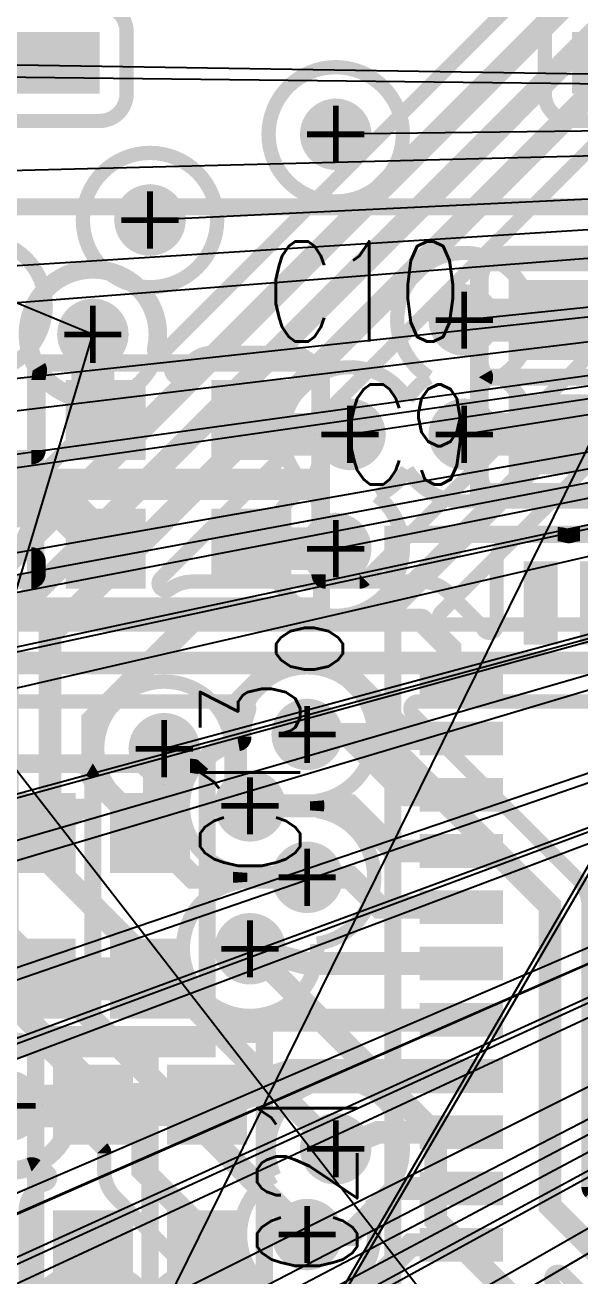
# Model space of a CAD drawing. Extents: x -1.33 to 3.2, y -3.63 to 2.02.
# Drawn here: x -0.6037 to -0.4095, y 1.2455 to 1.6832 of the extents above; entities that cross this region are included whole.
import ezdxf
from ezdxf.enums import TextEntityAlignment as Align

# ---------------------------------------------------------------- set-up
doc = ezdxf.new("R2010")
doc.units = 0
for name, pattern in [('SIG_0', [2, 1, 1]), ('SIG_3', [2, 1, 1]), ('SIG_37', [2, 1, 1]), ('SIG_38', [2, 1, 1]), ('SIG_52', [2, 1, 1]), ('SIG_60', [2, 1, 1]), ('SIG_61', [2, 1, 1]), ('SIG_62', [2, 1, 1]), ('SIG_63', [2, 1, 1]), ('SIG_65', [2, 1, 1]), ('SIG_73', [2, 1, 1]), ('SIG_74', [2, 1, 1])]:
    doc.linetypes.add(name, pattern=pattern)
for name, color, linetype in [('ATTRIBUTE_123', 255, 'CONTINUOUS'), ('DRIL_NPLTE_THRU_01', 16, 'CONTINUOUS'), ('DRIL_NPLTE_THRU_02', 106, 'CONTINUOUS'), ('DRIL_NPLTE_THRU_03', 255, 'CONTINUOUS'), ('DRIL_NPLTE_THRU_04', 176, 'CONTINUOUS'), ('DRIL_PLTE_THRU_01', 16, 'CONTINUOUS'), ('DRIL_PLTE_THRU_02', 106, 'CONTINUOUS'), ('DRIL_PLTE_THRU_03', 255, 'CONTINUOUS'), ('DRIL_PLTE_THRU_04', 176, 'CONTINUOUS'), ('DRIL_SYMBOL', 254, 'CONTINUOUS'), ('LINK_00', 254, 'CONTINUOUS'), ('PADS_BOT', 5, 'CONTINUOUS'), ('PADS_INNER', 1, 'CONTINUOUS'), ('PADS_TOP', 1, 'CONTINUOUS'), ('PART_NAME_123', 255, 'CONTINUOUS'), ('PART_TOP_2DLINE_123', 255, 'CONTINUOUS'), ('POUR_OUTLINE_04', 5, 'CONTINUOUS'), ('POUR_VIATHERM_01', 1, 'CONTINUOUS'), ('POUR_VIATHERM_02', 112, 'CONTINUOUS'), ('POUR_VIATHERM_03', 222, 'CONTINUOUS'), ('POUR_VIATHERM_04', 5, 'CONTINUOUS'), ('POUR_VOID_01', 1, 'CONTINUOUS'), ('POUR_VOID_02', 112, 'CONTINUOUS'), ('POUR_VOID_03', 222, 'CONTINUOUS'), ('POUR_VOID_04', 5, 'CONTINUOUS'), ('TRACE_01', 1, 'CONTINUOUS'), ('TRACE_04', 5, 'CONTINUOUS'), ('VIAPTS', 34, 'CONTINUOUS')]:
    doc.layers.add(name, color=color, linetype=linetype)
doc.styles.add('W0$005', font='simplex', dxfattribs={"width": 0.75})

# ---------------------------------------------------------------- blocks, each defined once
blk = doc.blocks.new('POUR_VOID_716')
at = {"layer": 'POUR_VOID_01', "const_width": 0.005}
blk.add_lwpolyline([(-17.50818, -16.21917), (-17.50818, -16.24083, -0.414214), (-17.51768, -16.25033), (-17.58067, -16.25033, -0.414214), (-17.59017, -16.24083), (-17.59017, -16.21917, -0.414214), (-17.58067, -16.20967), (-17.51768, -16.20967, -0.414214)], format="xyb", close=True, dxfattribs=at)
blk = doc.blocks.new('POUR_VOID_714')
at = {"layer": 'POUR_VOID_01', "const_width": 0.005}
blk.add_lwpolyline([(-17.27983, -16.21917), (-17.27983, -16.24083, -0.414214), (-17.28933, -16.25033), (-17.35232, -16.25033, -0.414214), (-17.36182, -16.24083), (-17.36182, -16.21917, -0.414214), (-17.35232, -16.20967), (-17.28933, -16.20967, -0.414214)], format="xyb", close=True, dxfattribs=at)
blk = doc.blocks.new('POUR_VOID_695')
at = {"layer": 'POUR_VOID_01', "const_width": 0.005}
for points in [[(-17.5435, -16.6595), (-17.5435, -16.6315, -0.331681), (-17.53671, -16.6224, 0.745359), (-17.53671, -16.6176, -0.094092), (-17.53986, -16.61598, 0.261598), (-17.54228, -16.6156, -0.929043), (-17.56065, -16.57575, 0.521069)], [(-17.554, -16.476), (-17.526, -16.476, -0.13165), (-17.52125, -16.47727, 0.267944), (-17.51875, -16.47727, -0.13165), (-17.514, -16.476), (-17.486, -16.476, -0.055252), (-17.48392, -16.47623, 0.273705), (-17.4815, -16.47545, -0.167502), (-17.46903, -16.46837, 0.371862), (-17.46698, -16.46582, -0.103728), (-17.46546, -16.45692, 0.529202), (-17.46779, -16.4535), (-17.54837, -16.4535, 0.198912)], [(-17.56, -16.4115), (-17.5415, -16.4115, 0.414214), (-17.539, -16.409), (-17.539, -16.4045, 0.414214), (-17.5415, -16.402), (-17.55017, -16.402, 0.164017)], [(-17.55017, -16.368), (-17.5415, -16.368, 0.414214), (-17.539, -16.3655), (-17.539, -16.341, -0.071856), (-17.53861, -16.33831, 0.209821), (-17.53887, -16.33632, -1.474766), (-17.49852, -16.32975, 0.342483), (-17.49721, -16.33252, -0.205913), (-17.4924, -16.33829, 0.745359), (-17.4876, -16.33829, -0.331681), (-17.4785, -16.3315), (-17.4505, -16.3315, -0.414214), (-17.441, -16.341), (-17.441, -16.369, -0.199359), (-17.44379, -16.37573, 0.415223), (-17.44379, -16.37927, -0.199359), (-17.441, -16.386), (-17.441, -16.409, 0.414214), (-17.4385, -16.4115), (-17.405, -16.4115, -0.198912), (-17.39545, -16.41545), (-17.38545, -16.42545, -0.064604), (-17.38333, -16.42821, 0.765843), (-17.37867, -16.42695), (-17.37867, -16.40443, -0.414214), (-17.36917, -16.39493), (-17.35736, -16.39493, -0.083762), (-17.35425, -16.39546, 0.168706), (-17.35261, -16.39546, -0.083762), (-17.34949, -16.39493), (-17.33768, -16.39493, -0.083762)], [(-17.3465, -16.3835), (-17.3745, -16.3835, -0.414214), (-17.384, -16.374), (-17.384, -16.346, -0.13165), (-17.38273, -16.34125, 0.267944), (-17.38273, -16.33875, -0.13165), (-17.384, -16.334), (-17.384, -16.306, -0.414214), (-17.3745, -16.2965), (-17.3465, -16.2965, -0.331681)]]:
    blk.add_lwpolyline(points, format="xyb", dxfattribs=at)
blk = doc.blocks.new('POUR_OUTLINE_677')
for name in ['POUR_VOID_695', 'POUR_VOID_716', 'POUR_VOID_714']:
    blk.add_blockref(name, (0, 0))
blk = doc.blocks.new('POUR_VIATHERM_776')
at = {"layer": 'POUR_VIATHERM_01'}
for points in [[(-17.435, -16.2425), (-17.435, -16.2425)], [(-17.4475, -16.255), (-17.4475, -16.255)], [(-17.4225, -16.255), (-17.4225, -16.255)], [(-17.435, -16.2675), (-17.435, -16.2675)]]:
    blk.add_lwpolyline(points, dxfattribs=at)
blk = doc.blocks.new('POUR_VIATHERM_820')
at = {"layer": 'POUR_VIATHERM_01'}
for points in [[(-17.43, -16.3475), (-17.43, -16.3475)], [(-17.4425, -16.36), (-17.4425, -16.36)], [(-17.4175, -16.36), (-17.4175, -16.36)], [(-17.43, -16.3725), (-17.43, -16.3725)]]:
    blk.add_lwpolyline(points, dxfattribs=at)
blk = doc.blocks.new('POUR_VIATHERM_821')
at = {"layer": 'POUR_VIATHERM_01'}
for points in [[(-17.435, -16.3875), (-17.435, -16.3875)], [(-17.4225, -16.4), (-17.4225, -16.4)], [(-17.435, -16.4125), (-17.435, -16.4125)]]:
    blk.add_lwpolyline(points, dxfattribs=at)
blk = doc.blocks.new('POUR_VIATHERM_859')
at = {"layer": 'POUR_VIATHERM_01'}
for points in [[(-17.495, -16.4575), (-17.495, -16.4575)], [(-17.5075, -16.47), (-17.5075, -16.47)], [(-17.4825, -16.47), (-17.4825, -16.47)]]:
    blk.add_lwpolyline(points, dxfattribs=at)
blk = doc.blocks.new('POUR_VIATHERM_987')
at = {"layer": 'POUR_VIATHERM_01'}
for points in [[(-17.5, -16.2725), (-17.5, -16.2725)], [(-17.5125, -16.285), (-17.5125, -16.285)], [(-17.4875, -16.285), (-17.4875, -16.285)], [(-17.5, -16.2975), (-17.5, -16.2975)]]:
    blk.add_lwpolyline(points, dxfattribs=at)
blk = doc.blocks.new('POUR_VIATHERM_1087')
at = {"layer": 'POUR_VIATHERM_01'}
for points in [[(-17.39, -16.3075), (-17.39, -16.3075)], [(-17.4025, -16.32), (-17.4025, -16.32)], [(-17.39, -16.3325), (-17.39, -16.3325)]]:
    blk.add_lwpolyline(points, dxfattribs=at)
blk = doc.blocks.new('POUR_VIATHERM_1094')
at = {"layer": 'POUR_VIATHERM_01'}
for points in [[(-17.39, -16.3475), (-17.39, -16.3475)], [(-17.4025, -16.36), (-17.4025, -16.36)], [(-17.39, -16.3725), (-17.39, -16.3725)]]:
    blk.add_lwpolyline(points, dxfattribs=at)
blk = doc.blocks.new('POUR_HEADER_0')
for name in ['POUR_OUTLINE_677', 'POUR_VIATHERM_776', 'POUR_VIATHERM_987', 'POUR_VIATHERM_1087', 'POUR_VIATHERM_820', 'POUR_VIATHERM_1094', 'POUR_VIATHERM_821', 'POUR_VIATHERM_859']:
    blk.add_blockref(name, (18, 18))
blk = doc.blocks.new('POUR_OUTLINE_61')
at = {"layer": 'POUR_OUTLINE_04', "const_width": 0.005}
blk.add_lwpolyline([(-17.07686, -16.17277, 0.668179), (-17.07863, -16.1685), (-17.14453, -16.1685, 0.70575), (-17.14611, -16.17294, -2.812202), (-17.17389, -16.17294, 0.70575), (-17.17547, -16.1685), (-17.25337, -16.1685, 0.198912), (-17.25514, -16.16923), (-17.49626, -16.41035, 0.927493), (-17.49301, -16.41413, -0.160097), (-17.485, -16.4115), (-17.42663, -16.4115, 0.198912), (-17.42486, -16.41077), (-17.32433, -16.31024, 0.434429), (-17.32445, -16.30659, -1.930789), (-17.28954, -16.29808, 0.529202), (-17.28721, -16.3015), (-17.22547, -16.3015, 0.70575), (-17.22389, -16.29706, -1.511803), (-17.18808, -16.27817, 0.638406), (-17.18382, -16.27973)], format="xyb", close=True, dxfattribs=at)
blk = doc.blocks.new('POUR_OUTLINE_60')
at = {"layer": 'POUR_OUTLINE_04', "const_width": 0.005}
blk.add_lwpolyline([(-17.02186, -16.18777, 0.668179), (-17.02363, -16.1835), (-17.04837, -16.1835, 0.198912), (-17.05014, -16.18423), (-17.19045, -16.32455, -0.198912), (-17.2, -16.3285), (-17.30337, -16.3285, 0.198912), (-17.30514, -16.32923), (-17.39814, -16.42223, 0.668179), (-17.39637, -16.4265), (-17.26163, -16.4265, 0.198912), (-17.25986, -16.42577)], format="xyb", close=True, dxfattribs=at)
blk = doc.blocks.new('POUR_VOID_12')
at = {"layer": 'POUR_VOID_04', "const_width": 0.005}
for points in [[(-16.71163, -16.8035), (-17.165, -16.8035, -0.090521), (-17.16977, -16.80263, 0.757219), (-17.17263, -16.8065, -8.133027), (-17.18101, -16.79992, 0.832548), (-17.17822, -16.79587), (-17.29986, -16.67423, 0.198912), (-17.30163, -16.6735), (-17.33, -16.6735, -0.198912), (-17.33955, -16.66955), (-17.35535, -16.65374, 0.927493), (-17.35913, -16.65699, -0.160097), (-17.3565, -16.665), (-17.3565, -16.70721, 0.529202), (-17.35308, -16.70954, -0.844903), (-17.33063, -16.74666, 0.218159), (-17.3315, -16.74855), (-17.3315, -16.84, -0.198912), (-17.33545, -16.84955), (-17.47577, -16.98986, 0.198912)], [(-17.55546, -16.74808, -1.470112), (-17.51454, -16.74808, 0.529202), (-17.51221, -16.7515), (-17.48163, -16.7515, 0.198912), (-17.47986, -16.75077), (-17.46955, -16.74045, -0.198912), (-17.46, -16.7365), (-17.43855, -16.7365, 0.218159), (-17.43666, -16.73563, -0.230285), (-17.41898, -16.72802, 0.496843), (-17.41643, -16.72496, -0.148631), (-17.41557, -16.71219, 0.702551), (-17.41914, -16.70913, -0.599707), (-17.45194, -16.68838, 0.218159), (-17.45267, -16.68643), (-17.51205, -16.62705, -0.198912), (-17.516, -16.6175), (-17.516, -16.61163, 0.198912), (-17.51673, -16.60986), (-17.52515, -16.60144, 0.550999), (-17.52927, -16.60237, -1.582421), (-17.55737, -16.57427, 0.550999)], [(-17.57398, -16.40509, -1.452861), (-17.54491, -16.37602, 0.525685), (-17.54086, -16.37677), (-17.51517, -16.35108, 0.714515), (-17.51725, -16.34683, -2.919545), (-17.49817, -16.32775, 0.714515), (-17.49392, -16.32983), (-17.23955, -16.07545, -0.198912), (-17.23, -16.0715), (-17.02663, -16.0715, 0.198912), (-17.02486, -16.07077), (-16.99684, -16.04274, 0.680564)], [(-17.1735, -16.70645), (-17.1735, -16.38363, 0.668179), (-17.17777, -16.38186), (-17.24545, -16.44955, -0.198912), (-17.255, -16.4535), (-17.40637, -16.4535, 0.668179), (-17.40814, -16.45777), (-17.35045, -16.51545, -0.198912), (-17.3465, -16.525), (-17.3465, -16.62337, 0.198912), (-17.34577, -16.62514), (-17.32514, -16.64577, 0.198912), (-17.32337, -16.6465), (-17.295, -16.6465, -0.198912), (-17.28545, -16.65045), (-17.16014, -16.77577, 0.198912)]]:
    blk.add_lwpolyline(points, format="xyb", dxfattribs=at)
blk = doc.blocks.new('POUR_OUTLINE_4')
blk.add_blockref('POUR_VOID_12', (0, 0))
blk = doc.blocks.new('POUR_VIATHERM_104')
at = {"layer": 'POUR_VIATHERM_04'}
for points in [[(-17.435, -16.2425), (-17.435, -16.2425)], [(-17.4475, -16.255), (-17.4475, -16.255)], [(-17.4225, -16.255), (-17.4225, -16.255)], [(-17.435, -16.2675), (-17.435, -16.2675)]]:
    blk.add_lwpolyline(points, dxfattribs=at)
blk = doc.blocks.new('POUR_VIATHERM_271')
at = {"layer": 'POUR_VIATHERM_04'}
for points in [[(-17.5, -16.2725), (-17.5, -16.2725)], [(-17.5125, -16.285), (-17.5125, -16.285)], [(-17.4875, -16.285), (-17.4875, -16.285)], [(-17.5, -16.2975), (-17.5, -16.2975)]]:
    blk.add_lwpolyline(points, dxfattribs=at)
blk = doc.blocks.new('POUR_VIATHERM_146')
at = {"layer": 'POUR_VIATHERM_04'}
for points in [[(-17.43, -16.3475), (-17.43, -16.3475)], [(-17.4425, -16.36), (-17.4425, -16.36)], [(-17.4175, -16.36), (-17.4175, -16.36)], [(-17.43, -16.3725), (-17.43, -16.3725)]]:
    blk.add_lwpolyline(points, dxfattribs=at)
blk = doc.blocks.new('POUR_VIATHERM_147')
at = {"layer": 'POUR_VIATHERM_04'}
for points in [[(-17.435, -16.3875), (-17.435, -16.3875)], [(-17.4475, -16.4), (-17.4475, -16.4)], [(-17.4225, -16.4), (-17.4225, -16.4)], [(-17.435, -16.4125), (-17.435, -16.4125)]]:
    blk.add_lwpolyline(points, dxfattribs=at)
blk = doc.blocks.new('POUR_VIATHERM_375')
at = {"layer": 'POUR_VIATHERM_04'}
for points in [[(-17.39, -16.3075), (-17.39, -16.3075)], [(-17.4025, -16.32), (-17.4025, -16.32)], [(-17.3775, -16.32), (-17.3775, -16.32)], [(-17.39, -16.3325), (-17.39, -16.3325)]]:
    blk.add_lwpolyline(points, dxfattribs=at)
blk = doc.blocks.new('POUR_VIATHERM_382')
at = {"layer": 'POUR_VIATHERM_04'}
for points in [[(-17.39, -16.3475), (-17.39, -16.3475)], [(-17.4025, -16.36), (-17.4025, -16.36)], [(-17.3775, -16.36), (-17.3775, -16.36)], [(-17.39, -16.3725), (-17.39, -16.3725)]]:
    blk.add_lwpolyline(points, dxfattribs=at)
blk = doc.blocks.new('POUR_HEADER_1')
for name in ['POUR_OUTLINE_4', 'POUR_OUTLINE_61', 'POUR_OUTLINE_60', 'POUR_VIATHERM_104', 'POUR_VIATHERM_271', 'POUR_VIATHERM_375', 'POUR_VIATHERM_146', 'POUR_VIATHERM_382', 'POUR_VIATHERM_147']:
    blk.add_blockref(name, (18, 18))
blk = doc.blocks.new('POUR_VOID_1995')
at = {"layer": 'POUR_VOID_02', "const_width": 0.005}
blk.add_lwpolyline([(-17.5435, -16.325, 1), (-17.4965, -16.325, 1)], format="xyb", close=True, dxfattribs=at)
blk = doc.blocks.new('POUR_VOID_1994')
at = {"layer": 'POUR_VOID_02', "const_width": 0.005}
blk.add_lwpolyline([(-17.5885, -16.385, 1), (-17.5415, -16.385, 1)], format="xyb", close=True, dxfattribs=at)
blk = doc.blocks.new('POUR_VOID_1993')
at = {"layer": 'POUR_VOID_02', "const_width": 0.005}
blk.add_lwpolyline([(-17.5735, -16.595, 1), (-17.5265, -16.595, 1)], format="xyb", close=True, dxfattribs=at)
blk = doc.blocks.new('POUR_VOID_1987')
at = {"layer": 'POUR_VOID_02', "const_width": 0.005}
blk.add_lwpolyline([(-17.46843, -16.46675, -2.296318), (-17.44157, -16.48825, -0.037331), (-17.44157, -16.49175, -0.863109), (-17.44157, -16.53825, -2.296318), (-17.46843, -16.51675, -0.037331), (-17.46843, -16.51325, -0.863109)], format="xyb", close=True, dxfattribs=at)
blk = doc.blocks.new('POUR_VOID_1984')
at = {"layer": 'POUR_VOID_02', "const_width": 0.005}
blk.add_lwpolyline([(-17.45649, -16.6195, -2.261156), (-17.42351, -16.6305, -2.261156)], format="xyb", close=True, dxfattribs=at)
blk = doc.blocks.new('POUR_OUTLINE_1921')
for name in ['POUR_VOID_1995', 'POUR_VOID_1994', 'POUR_VOID_1987', 'POUR_VOID_1993', 'POUR_VOID_1984']:
    blk.add_blockref(name, (0, 0))
blk = doc.blocks.new('POUR_VIATHERM_2041')
at = {"layer": 'POUR_VIATHERM_02'}
for points in [[(-17.435, -16.2425), (-17.435, -16.2425)], [(-17.4475, -16.255), (-17.4475, -16.255)], [(-17.4225, -16.255), (-17.4225, -16.255)], [(-17.435, -16.2675), (-17.435, -16.2675)]]:
    blk.add_lwpolyline(points, dxfattribs=at)
blk = doc.blocks.new('POUR_VIATHERM_2084')
at = {"layer": 'POUR_VIATHERM_02'}
for points in [[(-17.43, -16.3475), (-17.43, -16.3475)], [(-17.4425, -16.36), (-17.4425, -16.36)], [(-17.4175, -16.36), (-17.4175, -16.36)], [(-17.43, -16.3725), (-17.43, -16.3725)]]:
    blk.add_lwpolyline(points, dxfattribs=at)
blk = doc.blocks.new('POUR_VIATHERM_2085')
at = {"layer": 'POUR_VIATHERM_02'}
for points in [[(-17.435, -16.3875), (-17.435, -16.3875)], [(-17.4475, -16.4), (-17.4475, -16.4)], [(-17.4225, -16.4), (-17.4225, -16.4)], [(-17.435, -16.4125), (-17.435, -16.4125)]]:
    blk.add_lwpolyline(points, dxfattribs=at)
blk = doc.blocks.new('POUR_VIATHERM_2113')
at = {"layer": 'POUR_VIATHERM_02'}
for points in [[(-17.495, -16.4575), (-17.495, -16.4575)], [(-17.5075, -16.47), (-17.5075, -16.47)], [(-17.4825, -16.47), (-17.4825, -16.47)], [(-17.495, -16.4825), (-17.495, -16.4825)]]:
    blk.add_lwpolyline(points, dxfattribs=at)
blk = doc.blocks.new('POUR_VIATHERM_2212')
at = {"layer": 'POUR_VIATHERM_02'}
for points in [[(-17.5, -16.2725), (-17.5, -16.2725)], [(-17.5125, -16.285), (-17.5125, -16.285)], [(-17.4875, -16.285), (-17.4875, -16.285)], [(-17.5, -16.2975), (-17.5, -16.2975)]]:
    blk.add_lwpolyline(points, dxfattribs=at)
blk = doc.blocks.new('POUR_VIATHERM_2314')
at = {"layer": 'POUR_VIATHERM_02'}
for points in [[(-17.39, -16.3075), (-17.39, -16.3075)], [(-17.4025, -16.32), (-17.4025, -16.32)], [(-17.3775, -16.32), (-17.3775, -16.32)], [(-17.39, -16.3325), (-17.39, -16.3325)]]:
    blk.add_lwpolyline(points, dxfattribs=at)
blk = doc.blocks.new('POUR_VIATHERM_2321')
at = {"layer": 'POUR_VIATHERM_02'}
for points in [[(-17.39, -16.3475), (-17.39, -16.3475)], [(-17.4025, -16.36), (-17.4025, -16.36)], [(-17.3775, -16.36), (-17.3775, -16.36)], [(-17.39, -16.3725), (-17.39, -16.3725)]]:
    blk.add_lwpolyline(points, dxfattribs=at)
blk = doc.blocks.new('POUR_HEADER_2')
for name in ['POUR_OUTLINE_1921', 'POUR_VIATHERM_2041', 'POUR_VIATHERM_2212', 'POUR_VIATHERM_2314', 'POUR_VIATHERM_2084', 'POUR_VIATHERM_2321', 'POUR_VIATHERM_2085', 'POUR_VIATHERM_2113']:
    blk.add_blockref(name, (18, 18))
blk = doc.blocks.new('POUR_VOID_1814')
at = {"layer": 'POUR_VOID_03', "const_width": 0.005}
blk.add_lwpolyline([(-17.5835, -16.315, 1), (-17.5365, -16.315, 1)], format="xyb", close=True, dxfattribs=at)
blk = doc.blocks.new('POUR_VOID_1799')
at = {"layer": 'POUR_VOID_03', "const_width": 0.005}
blk.add_lwpolyline([(-17.5235, -16.285, 1), (-17.4765, -16.285, 1)], format="xyb", close=True, dxfattribs=at)
blk = doc.blocks.new('POUR_VOID_1795')
at = {"layer": 'POUR_VOID_03', "const_width": 0.005}
blk.add_lwpolyline([(-17.4585, -16.255, 1), (-17.4115, -16.255, 1)], format="xyb", close=True, dxfattribs=at)
blk = doc.blocks.new('POUR_VOID_1794')
at = {"layer": 'POUR_VOID_03', "const_width": 0.005}
blk.add_lwpolyline([(-17.40234, -16.34, -3.525319), (-17.37766, -16.34, -1.264556), (-17.41, -16.37234, -0.151721), (-17.42051, -16.3815, -3.612859), (-17.44449, -16.3785, -1.194489), (-17.41, -16.34766, -0.116825)], format="xyb", close=True, dxfattribs=at)
blk = doc.blocks.new('POUR_VOID_1793')
at = {"layer": 'POUR_VOID_03', "const_width": 0.005}
blk.add_lwpolyline([(-17.46843, -16.46675, -2.296318), (-17.44157, -16.48825, -0.037331), (-17.44157, -16.49175, -0.863109), (-17.44157, -16.53825, -2.296318), (-17.46843, -16.51675, -0.037331), (-17.46843, -16.51325, -0.341317), (-17.48836, -16.49254, -2.754731), (-17.47164, -16.46746, -0.034932)], format="xyb", close=True, dxfattribs=at)
blk = doc.blocks.new('POUR_VOID_1792')
at = {"layer": 'POUR_VOID_03', "const_width": 0.005}
blk.add_lwpolyline([(-17.45649, -16.6195, -2.261156), (-17.42351, -16.6305, -2.261156)], format="xyb", close=True, dxfattribs=at)
blk = doc.blocks.new('POUR_VOID_1791')
at = {"layer": 'POUR_VOID_03', "const_width": 0.005}
blk.add_lwpolyline([(-17.40952, -16.70152, -1.484587), (-17.39745, -16.74337, -0.331188), (-17.40717, -16.76969, -2.659352), (-17.43783, -16.76531, -0.67863), (-17.41755, -16.72663, -0.202255), (-17.41548, -16.70848, -0.187267), (-17.43175, -16.71343, -1.216147), (-17.47521, -16.69801, -0.315726), (-17.5, -16.68734, -3.525319), (-17.5, -16.66266, -0.991429), (-17.45979, -16.68699, -0.070094), (-17.45325, -16.68657, -1.201829)], format="xyb", close=True, dxfattribs=at)
blk = doc.blocks.new('POUR_OUTLINE_1392')
for name in ['POUR_VOID_1795', 'POUR_VOID_1799', 'POUR_VOID_1814', 'POUR_VOID_1794', 'POUR_VOID_1793', 'POUR_VOID_1792', 'POUR_VOID_1791']:
    blk.add_blockref(name, (0, 0))
blk = doc.blocks.new('POUR_VIATHERM_1891')
at = {"layer": 'POUR_VIATHERM_03'}
for points in [[(-17.52, -16.3125), (-17.52, -16.3125)], [(-17.5325, -16.325), (-17.5325, -16.325)], [(-17.5075, -16.325), (-17.5075, -16.325)], [(-17.52, -16.3375), (-17.52, -16.3375)]]:
    blk.add_lwpolyline(points, dxfattribs=at)
blk = doc.blocks.new('POUR_VIATHERM_1905')
at = {"layer": 'POUR_VIATHERM_03'}
for points in [[(-17.55, -16.5825), (-17.55, -16.5825)], [(-17.5625, -16.595), (-17.5625, -16.595)], [(-17.5375, -16.595), (-17.5375, -16.595)], [(-17.55, -16.6075), (-17.55, -16.6075)]]:
    blk.add_lwpolyline(points, dxfattribs=at)
blk = doc.blocks.new('POUR_HEADER_3')
for name in ['POUR_OUTLINE_1392', 'POUR_VIATHERM_1891', 'POUR_VIATHERM_1905']:
    blk.add_blockref(name, (18, 15.915))
blk = doc.blocks.new('SMOOTH_0$006')
at = {"const_width": 0.003}
blk.add_lwpolyline([(-0.0015, 0, 1), (0.0015, 0, 1)], format="xyb", close=True, dxfattribs=at)
blk = doc.blocks.new('PART_BODY_TOP_24')
at = {"layer": 'PART_TOP_2DLINE_123', "const_width": 0.006}
blk.add_lwpolyline([(-0.05, -0.02), (0.05, -0.02), (0.05, 0.02), (-0.05, 0.02)], close=True, dxfattribs=at)
at = {"layer": 'PART_TOP_2DLINE_123'}
for p in [(-0.05, 0.02), (0.05, 0.02), (-0.05, -0.02), (0.05, -0.02)]:
    blk.add_blockref('SMOOTH_0$006', p, dxfattribs=at)
blk = doc.blocks.new('DRIL_HOLE_0')
blk.add_lwpolyline([(0, 0, 1), (0, 0, 1)], format="xyb", close=True)
blk = doc.blocks.new('PAD_10')
blk.add_lwpolyline([(0, 0, 1), (0, 0, 1)], format="xyb", close=True)
blk = doc.blocks.new('PAD_12')
at = {"const_width": 0.028}
blk.add_lwpolyline([(-0.014, 0), (0.014, 0)], dxfattribs=at)
blk = doc.blocks.new('STK_TOP_8')
at = {"layer": 'DRIL_PLTE_THRU_01'}
blk.add_blockref('DRIL_HOLE_0', (0, 0), dxfattribs=at)
at = {"layer": 'DRIL_PLTE_THRU_02'}
blk.add_blockref('DRIL_HOLE_0', (0, 0), dxfattribs=at)
at = {"layer": 'DRIL_PLTE_THRU_03'}
blk.add_blockref('DRIL_HOLE_0', (0, 0), dxfattribs=at)
at = {"layer": 'DRIL_PLTE_THRU_04'}
blk.add_blockref('DRIL_HOLE_0', (0, 0), dxfattribs=at)
at = {"layer": 'PADS_BOT'}
blk.add_blockref('PAD_10', (0, 0), dxfattribs=at)
at = {"layer": 'PADS_INNER'}
blk.add_blockref('PAD_10', (0, 0), dxfattribs=at)
at = {"layer": 'PADS_TOP'}
blk.add_blockref('PAD_12', (0, 0), dxfattribs=at)
blk = doc.blocks.new('SYM_TOP_6')
for name, p in [('PART_BODY_TOP_24', (0, 0)), ('STK_TOP_8', (-0.0255, 0)), ('STK_TOP_8', (0.0255, 0))]:
    blk.add_blockref(name, p)
blk = doc.blocks.new('PART_TOP_7')
blk.add_blockref('SYM_TOP_6', (0, 0))
at = {"layer": 'PART_NAME_123', "style": 'W0$005', "width": 0.75}
blk.add_text('C10', height=0.035, rotation=-180, dxfattribs=at).set_placement((0.09, -0.01), align=Align.MIDDLE_CENTER)
blk = doc.blocks.new('PART_TOP_10')
blk.add_blockref('SYM_TOP_6', (0, 0))
at = {"layer": 'PART_NAME_123', "style": 'W0$005', "width": 0.75}
blk.add_text('C13', height=0.035, dxfattribs=at).set_placement((0.045, -0.035), align=Align.MIDDLE_CENTER)
blk = doc.blocks.new('PART_TOP_12')
blk.add_blockref('SYM_TOP_6', (0, 0))
at = {"layer": 'PART_NAME_123', "style": 'W0$005', "width": 0.75}
blk.add_text('C15', height=0.035, dxfattribs=at).set_placement((0.08, 0.04), align=Align.MIDDLE_CENTER)
blk = doc.blocks.new('PART_TOP_16')
blk.add_blockref('SYM_TOP_6', (0, 0))
at = {"layer": 'PART_NAME_123', "style": 'W0$005', "width": 0.75}
blk.add_text('C19', height=0.035, rotation=-180, dxfattribs=at).set_placement((0.005, -0.045), align=Align.MIDDLE_CENTER)
blk = doc.blocks.new('PART_TOP_19')
blk.add_blockref('SYM_TOP_6', (0, 0))
at = {"layer": 'PART_NAME_123', "style": 'W0$005', "width": 0.75}
blk.add_text('C21', height=0.035, rotation=-180, dxfattribs=at).set_placement((0, 0.035), align=Align.MIDDLE_CENTER)
blk = doc.blocks.new('PART_TOP_25')
blk.add_blockref('SYM_TOP_6', (0, 0))
at = {"layer": 'PART_NAME_123', "style": 'W0$005', "width": 0.75}
blk.add_text('C27', height=0.035, dxfattribs=at).set_placement((-0.095, 0.01), align=Align.MIDDLE_CENTER)
blk = doc.blocks.new('PART_TOP_30')
blk.add_blockref('SYM_TOP_6', (0, 0))
at = {"layer": 'PART_NAME_123', "style": 'W0$005', "width": 0.75}
blk.add_text('C31', height=0.035, dxfattribs=at).set_placement((-0.095, 0.01), align=Align.MIDDLE_CENTER)
blk = doc.blocks.new('PART_TOP_88')
blk.add_blockref('SYM_TOP_6', (0, 0))
at = {"layer": 'PART_NAME_123', "style": 'W0$005', "width": 0.75}
blk.add_text('C9', height=0.035, rotation=-180, dxfattribs=at).set_placement((0.075, 0), align=Align.MIDDLE_CENTER)
blk = doc.blocks.new('PART_BODY_TOP_26')
at = {"layer": 'PART_TOP_2DLINE_123', "const_width": 0.006}
for points in [[(-0.07087, -0.12598), (-0.10039, -0.12598), (-0.10039, 0.12598), (-0.07087, 0.12598)], [(0.07087, 0.12598), (0.10039, 0.12598), (0.10039, -0.12598), (0.07087, -0.12598)]]:
    blk.add_lwpolyline(points, dxfattribs=at)
at = {"layer": 'PART_TOP_2DLINE_123'}
for p in [(-0.10039, 0.12598), (-0.07087, 0.12598), (0.07087, 0.12598), (0.10039, 0.12598), (-0.10039, -0.12598), (-0.07087, -0.12598), (0.07087, -0.12598), (0.10039, -0.12598)]:
    blk.add_blockref('SMOOTH_0$006', p, dxfattribs=at)
blk = doc.blocks.new('PAD_16')
at = {"const_width": 0.02165}
blk.add_lwpolyline([(-0.0315, 0), (0.0315, 0)], dxfattribs=at)
blk = doc.blocks.new('STK_TOP_10')
at = {"layer": 'DRIL_NPLTE_THRU_01'}
blk.add_blockref('DRIL_HOLE_0', (0, 0), dxfattribs=at)
at = {"layer": 'DRIL_NPLTE_THRU_02'}
blk.add_blockref('DRIL_HOLE_0', (0, 0), dxfattribs=at)
at = {"layer": 'DRIL_NPLTE_THRU_03'}
blk.add_blockref('DRIL_HOLE_0', (0, 0), dxfattribs=at)
at = {"layer": 'DRIL_NPLTE_THRU_04'}
blk.add_blockref('DRIL_HOLE_0', (0, 0), dxfattribs=at)
at = {"layer": 'PADS_BOT'}
blk.add_blockref('PAD_10', (0, 0), dxfattribs=at)
at = {"layer": 'PADS_INNER'}
blk.add_blockref('PAD_10', (0, 0), dxfattribs=at)
at = {"layer": 'PADS_TOP', "rotation": 90}
blk.add_blockref('PAD_16', (0, 0), dxfattribs=at)
blk = doc.blocks.new('SYM_TOP_8')
for name, p in [('STK_TOP_10', (-0.05, 0.11417)), ('STK_TOP_10', (0, 0.11417)), ('STK_TOP_10', (0.05, 0.11417)), ('PART_BODY_TOP_26', (0, 0)), ('STK_TOP_10', (-0.05, -0.11417)), ('STK_TOP_10', (0, -0.11417)), ('STK_TOP_10', (0.05, -0.11417))]:
    blk.add_blockref(name, p)
blk = doc.blocks.new('PART_TOP_129')
blk.add_blockref('SYM_TOP_8', (0, 0))
at = {"layer": 'PART_NAME_123', "style": 'W0$005', "width": 0.75}
blk.add_text('U4', height=0.035, rotation=-90, dxfattribs=at).set_placement((0.135, 0.005), align=Align.MIDDLE_CENTER)
blk = doc.blocks.new('PART_BODY_TOP_31')
at = {"layer": 'PART_TOP_2DLINE_123', "const_width": 0.006}
blk.add_lwpolyline([(-0.16, -0.16), (0.16, -0.16), (0.16, 0.16), (-0.16, 0.16)], close=True, dxfattribs=at)
at = {"layer": 'PART_TOP_2DLINE_123'}
for p in [(-0.16, 0.16), (0.16, 0.16), (-0.16, -0.16), (0.16, -0.16)]:
    blk.add_blockref('SMOOTH_0$006', p, dxfattribs=at)
blk = doc.blocks.new('PAD_30')
at = {"const_width": 0.01181}
blk.add_lwpolyline([(-0.01457, 0), (0.01457, 0)], dxfattribs=at)
blk = doc.blocks.new('STK_TOP_21')
at = {"layer": 'DRIL_NPLTE_THRU_01'}
blk.add_blockref('DRIL_HOLE_0', (0, 0), dxfattribs=at)
at = {"layer": 'DRIL_NPLTE_THRU_02'}
blk.add_blockref('DRIL_HOLE_0', (0, 0), dxfattribs=at)
at = {"layer": 'DRIL_NPLTE_THRU_03'}
blk.add_blockref('DRIL_HOLE_0', (0, 0), dxfattribs=at)
at = {"layer": 'DRIL_NPLTE_THRU_04'}
blk.add_blockref('DRIL_HOLE_0', (0, 0), dxfattribs=at)
at = {"layer": 'PADS_BOT'}
blk.add_blockref('PAD_10', (0, 0), dxfattribs=at)
at = {"layer": 'PADS_INNER'}
blk.add_blockref('PAD_10', (0, 0), dxfattribs=at)
at = {"layer": 'PADS_TOP'}
blk.add_blockref('PAD_30', (0, 0), dxfattribs=at)
blk = doc.blocks.new('STK_TOP_22')
at = {"layer": 'DRIL_NPLTE_THRU_01'}
blk.add_blockref('DRIL_HOLE_0', (0, 0), dxfattribs=at)
at = {"layer": 'DRIL_NPLTE_THRU_02'}
blk.add_blockref('DRIL_HOLE_0', (0, 0), dxfattribs=at)
at = {"layer": 'DRIL_NPLTE_THRU_03'}
blk.add_blockref('DRIL_HOLE_0', (0, 0), dxfattribs=at)
at = {"layer": 'DRIL_NPLTE_THRU_04'}
blk.add_blockref('DRIL_HOLE_0', (0, 0), dxfattribs=at)
at = {"layer": 'PADS_BOT'}
blk.add_blockref('PAD_10', (0, 0), dxfattribs=at)
at = {"layer": 'PADS_INNER'}
blk.add_blockref('PAD_10', (0, 0), dxfattribs=at)
at = {"layer": 'PADS_TOP', "rotation": 90}
blk.add_blockref('PAD_30', (0, 0), dxfattribs=at)
blk = doc.blocks.new('PAD_32')
at = {"const_width": 0.16142}
blk.add_lwpolyline([(-0.08071, 0), (0.08071, 0)], dxfattribs=at)
blk = doc.blocks.new('STK_TOP_23')
at = {"layer": 'DRIL_NPLTE_THRU_01'}
blk.add_blockref('DRIL_HOLE_0', (0, 0), dxfattribs=at)
at = {"layer": 'DRIL_NPLTE_THRU_02'}
blk.add_blockref('DRIL_HOLE_0', (0, 0), dxfattribs=at)
at = {"layer": 'DRIL_NPLTE_THRU_03'}
blk.add_blockref('DRIL_HOLE_0', (0, 0), dxfattribs=at)
at = {"layer": 'DRIL_NPLTE_THRU_04'}
blk.add_blockref('DRIL_HOLE_0', (0, 0), dxfattribs=at)
at = {"layer": 'PADS_BOT'}
blk.add_blockref('PAD_10', (0, 0), dxfattribs=at)
at = {"layer": 'PADS_INNER'}
blk.add_blockref('PAD_10', (0, 0), dxfattribs=at)
at = {"layer": 'PADS_TOP'}
blk.add_blockref('PAD_32', (0, 0), dxfattribs=at)
blk = doc.blocks.new('SYM_TOP_13')
for name, p in [('PART_BODY_TOP_31', (0, 0)), ('STK_TOP_22', (-0.10827, 0.136)), ('STK_TOP_22', (-0.08858, 0.136)), ('STK_TOP_22', (-0.0689, 0.136)), ('STK_TOP_22', (-0.04921, 0.136)), ('STK_TOP_22', (-0.02953, 0.136)), ('STK_TOP_22', (-0.00984, 0.136)), ('STK_TOP_22', (0.00984, 0.136)), ('STK_TOP_22', (0.02953, 0.136)), ('STK_TOP_22', (0.04921, 0.136)), ('STK_TOP_22', (0.0689, 0.136)), ('STK_TOP_22', (0.08858, 0.136)), ('STK_TOP_22', (0.10827, 0.136)), ('STK_TOP_21', (-0.136, 0.10827)), ('STK_TOP_21', (0.136, 0.10827)), ('STK_TOP_21', (-0.136, 0.08858)), ('STK_TOP_21', (0.136, 0.08858)), ('STK_TOP_23', (0, 0)), ('STK_TOP_21', (-0.136, 0.0689)), ('STK_TOP_21', (0.136, 0.0689)), ('STK_TOP_21', (-0.136, 0.04921)), ('STK_TOP_21', (0.136, 0.04921)), ('STK_TOP_21', (-0.136, 0.02953)), ('STK_TOP_21', (0.136, 0.02953)), ('STK_TOP_21', (-0.136, 0.00984)), ('STK_TOP_21', (0.136, 0.00984)), ('STK_TOP_21', (-0.136, -0.00984)), ('STK_TOP_21', (0.136, -0.00984)), ('STK_TOP_21', (-0.136, -0.02953)), ('STK_TOP_21', (0.136, -0.02953)), ('STK_TOP_21', (-0.136, -0.04921)), ('STK_TOP_21', (0.136, -0.04921)), ('STK_TOP_21', (-0.136, -0.0689)), ('STK_TOP_21', (0.136, -0.0689)), ('STK_TOP_21', (-0.136, -0.08858)), ('STK_TOP_21', (0.136, -0.08858)), ('STK_TOP_21', (-0.136, -0.10827)), ('STK_TOP_21', (0.136, -0.10827)), ('STK_TOP_22', (-0.10827, -0.136)), ('STK_TOP_22', (-0.08858, -0.136)), ('STK_TOP_22', (-0.0689, -0.136)), ('STK_TOP_22', (-0.04921, -0.136)), ('STK_TOP_22', (-0.02953, -0.136)), ('STK_TOP_22', (-0.00984, -0.136)), ('STK_TOP_22', (0.00984, -0.136)), ('STK_TOP_22', (0.02953, -0.136)), ('STK_TOP_22', (0.04921, -0.136)), ('STK_TOP_22', (0.0689, -0.136)), ('STK_TOP_22', (0.08858, -0.136)), ('STK_TOP_22', (0.10827, -0.136))]:
    blk.add_blockref(name, p)
blk = doc.blocks.new('PART_TOP_135')
blk.add_blockref('SYM_TOP_13', (0, 0))
at = {"layer": 'ATTRIBUTE_123', "style": 'W0$005', "width": 0.75}
blk.add_text('o', height=0.035, rotation=90, dxfattribs=at).set_placement((-0.195, 0.12), align=Align.MIDDLE_CENTER)
at = {"layer": 'PART_NAME_123', "style": 'W0$005', "width": 0.75}
blk.add_text('U3', height=0.035, dxfattribs=at).set_placement((0.175, 0.195), align=Align.MIDDLE_CENTER)
blk = doc.blocks.new('SMOOTH_0$015')
at = {"const_width": 0.0075}
blk.add_lwpolyline([(-0.00375, 0, 1), (0.00375, 0, 1)], format="xyb", close=True, dxfattribs=at)
blk = doc.blocks.new('SMOOTH_0$008')
at = {"const_width": 0.004}
blk.add_lwpolyline([(-0.002, 0, 1), (0.002, 0, 1)], format="xyb", close=True, dxfattribs=at)
blk = doc.blocks.new('SMOOTH_0$012')
at = {"const_width": 0.006}
blk.add_lwpolyline([(-0.003, 0, 1), (0.003, 0, 1)], format="xyb", close=True, dxfattribs=at)
blk = doc.blocks.new('DRIL_SYMBOL_0$012')
at = {"layer": 'DRIL_SYMBOL', "const_width": 0.002}
for points in [[(0, -0.01), (0, 0.01)], [(-0.01, 0), (0.01, 0)]]:
    blk.add_lwpolyline(points, dxfattribs=at)
blk = doc.blocks.new('DRIL_HOLE_0$012')
at = {"const_width": 0.006}
blk.add_lwpolyline([(-0.003, 0, 1), (0.003, 0, 1)], format="xyb", close=True, dxfattribs=at)
blk.add_blockref('DRIL_SYMBOL_0$012', (0, 0))
blk = doc.blocks.new('PAD_66')
at = {"const_width": 0.0125}
blk.add_lwpolyline([(0, -0.00625, 1), (0, 0.00625, 1)], format="xyb", close=True, dxfattribs=at)
blk = doc.blocks.new('STK_TOP_3')
at = {"layer": 'DRIL_PLTE_THRU_01'}
blk.add_blockref('DRIL_HOLE_0$012', (0, 0), dxfattribs=at)
at = {"layer": 'DRIL_PLTE_THRU_02'}
blk.add_blockref('DRIL_HOLE_0$012', (0, 0), dxfattribs=at)
at = {"layer": 'DRIL_PLTE_THRU_03'}
blk.add_blockref('DRIL_HOLE_0$012', (0, 0), dxfattribs=at)
at = {"layer": 'DRIL_PLTE_THRU_04'}
blk.add_blockref('DRIL_HOLE_0$012', (0, 0), dxfattribs=at)
at = {"layer": 'PADS_BOT'}
blk.add_blockref('PAD_66', (0, 0), dxfattribs=at)
at = {"layer": 'PADS_INNER'}
blk.add_blockref('PAD_66', (0, 0), dxfattribs=at)
at = {"layer": 'PADS_TOP'}
blk.add_blockref('PAD_66', (0, 0), dxfattribs=at)
blk = doc.blocks.new('SYM_TOP_1')
blk.add_blockref('STK_TOP_3', (0, 0))

msp = doc.modelspace()

# ---------------------------------------------------------------- linework, layer by layer
at = {"layer": 'LINK_00', "linetype": 'SIG_0'}
for p, q in [((0.5, 0), (-0.955, 1.87)), ((0.28, 1.655), (-1.065, 1.67)), ((0.28, 1.655), (-0.655, 1.67)), ((0.28, 1.655), (-1.065, 1.57)), ((0.28, 1.655), (-1.065, 1.04)), ((0.28, 1.655), (-1.065, 0.925)), ((0.28, 1.655), (-1.065, 1.265)), ((0.28, 1.655), (-1.065, 1.16)), ((0.28, 1.655), (-1.065, 1.47)), ((0.28, 1.655), (-1.065, 1.365)), ((0.28, 1.655), (-1, 1.095)), ((0.28, 1.655), (-0.995, 1.41)), ((0.28, 1.655), (-0.995, 1.215)), ((0.28, 1.655), (-0.995, 0.975)), ((0.28, 1.655), (-0.99, 1.31)), ((0.28, 1.655), (-0.965, 1.505)), ((0.28, 1.655), (-0.94, 1.24)), ((0.28, 1.655), (-0.93, 1.03)), ((0.28, 1.655), (-0.92, 1.14)), ((0.28, 1.655), (-0.91, 1.445)), ((0.28, 1.655), (-0.895, 1.385)), ((0.28, 1.655), (-0.895, 1.22)), ((0.28, 1.655), (-0.895, 1.305)), ((0.28, 1.655), (-0.86, 1.125)), ((0.28, 1.655), (-0.84, 1.495)), ((0.28, 1.655), (-0.82, 1.155)), ((0.28, 1.655), (-0.8, 1.065)), ((0.28, 1.655), (-0.77, 1.26)), ((0.28, 1.655), (-0.75, 1.435)), ((0.28, 1.655), (-0.725, 1.08)), ((0.28, 1.655), (-0.695, 1.63)), ((0.28, 1.655), (-0.695, 1.55)), ((0.28, 1.655), (-0.665, 1.48)), ((0.28, 1.655), (-0.635, 1.255)), ((0.28, 1.655), (-0.635, 1.405)), ((0.28, 1.655), (-0.62, 1.585)), ((0.28, 1.655), (-0.58, 1.225)), ((0.28, 1.655), (-0.56, 1.615)), ((0.28, 1.655), (-0.555, 1.43)), ((0.28, 1.655), (-0.54, 1.225)), ((0.28, 1.655), (-0.515, 1.19)), ((0.28, 1.655), (-0.495, 1.645)), ((0.28, 1.655), (-0.495, 1.5)), ((0.28, 1.655), (-0.49, 1.54)), ((0.28, 1.655), (-0.45, 1.58)), ((0.28, 1.655), (-0.45, 1.54))]:
    msp.add_line(p, q, dxfattribs=at)
at = {"layer": 'LINK_00', "linetype": 'SIG_52'}
for p, q in [((-0.88, 0.575), (-0.22, 1.71)), ((-0.58, 1.575), (-0.895, 1.705)), ((-0.88, 0.575), (-0.27, 1.62)), ((-0.88, 0.575), (-0.37, 1.61)), ((-0.88, 0.575), (-0.58, 1.575))]:
    msp.add_line(p, q, dxfattribs=at)
at = {"layer": 'TRACE_01', "linetype": 'SIG_0', "const_width": 0.015}
for points in [[(-0.655, 1.67), (-0.60917, 1.67)], [(-0.45, 1.58), (-0.4205, 1.58)], [(-0.49, 1.54), (-0.5245, 1.54), (-0.5245, 1.545)], [(-0.45, 1.54), (-0.4205, 1.54)], [(-0.5245, 1.5), (-0.495, 1.5)], [(-0.56, 1.4005), (-0.555, 1.4005), (-0.555, 1.43)], [(-0.6, 1.4005), (-0.595, 1.405), (-0.635, 1.405)], [(-0.58, 1.225), (-0.58, 1.2545)], [(-0.54, 1.225), (-0.54, 1.2545)]]:
    msp.add_lwpolyline(points, dxfattribs=at)
at = {"layer": 'TRACE_01', "linetype": 'SIG_52'}
for points, const_width in [([(-0.5755, 1.545), (-0.58, 1.545), (-0.58, 1.575)], 0.015), ([(-0.5755, 1.5), (-0.5905, 1.515), (-0.625, 1.515)], 0.015), ([(-0.54, 1.3055), (-0.51003, 1.31547), (-0.451, 1.31547)], 0.012), ([(-0.61, 1.305), (-0.5805, 1.305), (-0.58, 1.3055)], 0.015), ([(-0.58, 1.3055), (-0.54, 1.3055)], 0.015)]:
    msp.add_lwpolyline(points, dxfattribs=dict(at, const_width=const_width))
at = {"layer": 'TRACE_01', "linetype": 'SIG_74', "const_width": 0.008}
for points in [[(-0.6845, 1.385), (-0.6795, 1.385), (-0.6795, 1.4155), (-0.62, 1.475), (-0.465, 1.475)], [(-0.451, 1.45327), (-0.455, 1.45327), (-0.455, 1.465), (-0.465, 1.475)]]:
    msp.add_lwpolyline(points, dxfattribs=at)
at = {"layer": 'TRACE_01', "linetype": 'SIG_73', "const_width": 0.008}
for points in [[(-0.6845, 1.305), (-0.6845, 1.34), (-0.66, 1.3645), (-0.66, 1.415), (-0.615, 1.46), (-0.495, 1.46)], [(-0.451, 1.43358), (-0.46858, 1.43358), (-0.495, 1.46)]]:
    msp.add_lwpolyline(points, dxfattribs=at)
at = {"layer": 'TRACE_01', "linetype": 'SIG_37', "const_width": 0.008}
msp.add_lwpolyline([(-0.451, 1.4139), (-0.47, 1.4139), (-0.4911, 1.435), (-0.505, 1.435)], dxfattribs=at)
at = {"layer": 'TRACE_01', "linetype": 'SIG_61', "const_width": 0.008}
msp.add_lwpolyline([(-0.451, 1.39421), (-0.47421, 1.39421), (-0.49, 1.41), (-0.525, 1.41)], dxfattribs=at)
at = {"layer": 'TRACE_01', "linetype": 'SIG_60', "const_width": 0.008}
msp.add_lwpolyline([(-0.451, 1.37453), (-0.47953, 1.37453), (-0.49, 1.385), (-0.505, 1.385)], dxfattribs=at)
at = {"layer": 'TRACE_01', "linetype": 'SIG_38', "const_width": 0.008}
msp.add_lwpolyline([(-0.451, 1.35484), (-0.505, 1.35484), (-0.525, 1.36)], dxfattribs=at)
at = {"layer": 'TRACE_01', "linetype": 'SIG_3'}
for points, const_width in [([(-0.6, 1.3495), (-0.56, 1.3495)], 0.015), ([(-0.535, 1.335), (-0.56, 1.3495)], 0.008), ([(-0.535, 1.335), (-0.451, 1.335), (-0.451, 1.33516)], 0.008)]:
    msp.add_lwpolyline(points, dxfattribs=dict(at, const_width=const_width))
at = {"layer": 'TRACE_01', "linetype": 'SIG_63', "const_width": 0.008}
msp.add_lwpolyline([(-0.495, 1.29), (-0.48, 1.29579), (-0.451, 1.29579)], dxfattribs=at)
at = {"layer": 'TRACE_01', "linetype": 'SIG_65', "const_width": 0.008}
msp.add_lwpolyline([(-0.505, 1.26), (-0.49, 1.26), (-0.4739, 1.2761), (-0.451, 1.2761)], dxfattribs=at)
at = {"layer": 'TRACE_01', "linetype": 'SIG_62', "const_width": 0.008}
msp.add_lwpolyline([(-0.49, 1.21), (-0.49, 1.235), (-0.46858, 1.25642), (-0.451, 1.25642)], dxfattribs=at)
at = {"layer": 'TRACE_04', "linetype": 'SIG_62', "const_width": 0.008}
for points in [[(-0.66, 1.445), (-0.29, 1.815), (-0.08, 1.815), (-0.015, 1.88), (-0.015, 1.905), (0.02, 1.94), (0.3, 1.94), (0.34, 1.9)], [(-0.66, 1.445), (-0.66, 1.3925), (-0.5625, 1.295), (-0.5625, 1.2825), (-0.49, 1.21)]]:
    msp.add_lwpolyline(points, dxfattribs=at)
at = {"layer": 'TRACE_04', "linetype": 'SIG_60', "const_width": 0.008}
for points in [[(-0.58, 1.42), (-0.58, 1.44), (-0.545, 1.475), (-0.48, 1.475), (-0.37, 1.585), (-0.26, 1.585), (-0.115, 1.73), (-0.08, 1.73), (-0.005, 1.805), (0.17, 1.805), (0.225, 1.86), (0.375, 1.86), (0.39, 1.875), (0.39, 1.92), (0.41, 1.94), (0.5, 1.94), (0.54, 1.9)], [(-0.58, 1.42), (-0.545, 1.385), (-0.505, 1.385)]]:
    msp.add_lwpolyline(points, dxfattribs=at)
at = {"layer": 'TRACE_04', "linetype": 'SIG_65', "const_width": 0.008}
for points in [[(-0.61, 1.475), (-0.285, 1.8), (-0.06, 1.8), (0.04, 1.9)], [(-0.61, 1.475), (-0.61, 1.365), (-0.505, 1.26)]]:
    msp.add_lwpolyline(points, dxfattribs=at)
at = {"layer": 'TRACE_04', "linetype": 'SIG_63', "const_width": 0.008}
for points in [[(-0.595, 1.47), (-0.32, 1.745), (-0.09, 1.745), (-0.015, 1.82), (0.16, 1.82), (0.24, 1.9)], [(-0.595, 1.47), (-0.595, 1.39), (-0.495, 1.29)]]:
    msp.add_lwpolyline(points, dxfattribs=at)
at = {"layer": 'TRACE_04', "linetype": 'SIG_61', "const_width": 0.008}
for points in [[(-0.53, 1.445), (-0.515, 1.46), (-0.315, 1.46), (0.015, 1.79), (0.19, 1.79), (0.245, 1.845), (0.385, 1.845), (0.44, 1.9)], [(-0.53, 1.445), (-0.53, 1.42), (-0.525, 1.415), (-0.525, 1.41)]]:
    msp.add_lwpolyline(points, dxfattribs=at)
at = {"layer": 'TRACE_04', "linetype": 'SIG_37', "const_width": 0.008}
msp.add_lwpolyline([(-0.505, 1.435), (-0.48, 1.435), (-0.42, 1.375), (-0.42, 1.27), (-0.39, 1.24), (-0.355, 1.24), (-0.225, 1.11), (0.235, 1.11), (0.28, 1.065), (0.67, 1.065), (0.695, 1.04)], dxfattribs=at)
at = {"layer": 'TRACE_04', "linetype": 'SIG_38', "const_width": 0.008}
msp.add_lwpolyline([(-0.525, 1.36), (-0.46, 1.295), (-0.46, 1.265), (-0.43, 1.235)], dxfattribs=at)

# ---------------------------------------------------------------- block references
at = {"linetype": 'SIG_0'}
for name in ['POUR_HEADER_0', 'POUR_HEADER_1', 'POUR_HEADER_2']:
    msp.add_blockref(name, (-1.06, -0.1), dxfattribs=at)
at = {"linetype": 'SIG_52'}
msp.add_blockref('POUR_HEADER_3', (-1.06, 1.985), dxfattribs=at)
for name, p, rotation in [('PART_TOP_129', (-0.495, 1.72), 90), ('PART_TOP_7', (-0.395, 1.58), 180), ('PART_TOP_88', (-0.395, 1.54), 180), ('PART_TOP_12', (-0.6, 1.375), 90), ('PART_TOP_10', (-0.56, 1.375), 90), ('PART_TOP_16', (-0.58, 1.28), 270), ('PART_TOP_19', (-0.54, 1.28), 270)]:
    msp.add_blockref(name, p, dxfattribs=dict(rotation=rotation))
for name, p in [('PART_TOP_30', (-0.55, 1.545)), ('PART_TOP_135', (-0.315, 1.345)), ('PART_TOP_25', (-0.55, 1.5))]:
    msp.add_blockref(name, p)
at = {"layer": 'TRACE_01'}
for name, p in [('SMOOTH_0$015', (-0.60917, 1.67)), ('SMOOTH_0$015', (-0.45, 1.58)), ('SMOOTH_0$015', (-0.4205, 1.58)), ('SMOOTH_0$015', (-0.58, 1.575)), ('SMOOTH_0$015', (-0.58, 1.545)), ('SMOOTH_0$015', (-0.5755, 1.545)), ('SMOOTH_0$015', (-0.5245, 1.545)), ('SMOOTH_0$015', (-0.5245, 1.54)), ('SMOOTH_0$015', (-0.49, 1.54)), ('SMOOTH_0$015', (-0.45, 1.54)), ('SMOOTH_0$015', (-0.4205, 1.54)), ('SMOOTH_0$015', (-0.5905, 1.515)), ('SMOOTH_0$015', (-0.5755, 1.5)), ('SMOOTH_0$015', (-0.5245, 1.5)), ('SMOOTH_0$015', (-0.495, 1.5)), ('SMOOTH_0$008', (-0.465, 1.475)), ('SMOOTH_0$008', (-0.465, 1.475)), ('SMOOTH_0$008', (-0.455, 1.465)), ('SMOOTH_0$008', (-0.495, 1.46)), ('SMOOTH_0$008', (-0.495, 1.46)), ('SMOOTH_0$008', (-0.455, 1.45327)), ('SMOOTH_0$008', (-0.451, 1.45327)), ('SMOOTH_0$015', (-0.555, 1.43)), ('SMOOTH_0$008', (-0.505, 1.435)), ('SMOOTH_0$008', (-0.4911, 1.435)), ('SMOOTH_0$008', (-0.46858, 1.43358)), ('SMOOTH_0$008', (-0.451, 1.43358)), ('SMOOTH_0$008', (-0.525, 1.41)), ('SMOOTH_0$008', (-0.49, 1.41)), ('SMOOTH_0$008', (-0.47, 1.4139)), ('SMOOTH_0$008', (-0.451, 1.4139)), ('SMOOTH_0$015', (-0.595, 1.405)), ('SMOOTH_0$015', (-0.6, 1.4005)), ('SMOOTH_0$015', (-0.56, 1.4005)), ('SMOOTH_0$015', (-0.555, 1.4005)), ('SMOOTH_0$008', (-0.47421, 1.39421)), ('SMOOTH_0$008', (-0.451, 1.39421)), ('SMOOTH_0$008', (-0.505, 1.385)), ('SMOOTH_0$008', (-0.49, 1.385)), ('SMOOTH_0$008', (-0.47953, 1.37453)), ('SMOOTH_0$008', (-0.451, 1.37453)), ('SMOOTH_0$008', (-0.525, 1.36)), ('SMOOTH_0$008', (-0.505, 1.35484)), ('SMOOTH_0$008', (-0.451, 1.35484)), ('SMOOTH_0$015', (-0.6, 1.3495)), ('SMOOTH_0$015', (-0.56, 1.3495)), ('SMOOTH_0$008', (-0.56, 1.3495)), ('SMOOTH_0$008', (-0.535, 1.335)), ('SMOOTH_0$008', (-0.535, 1.335)), ('SMOOTH_0$008', (-0.451, 1.33516)), ('SMOOTH_0$008', (-0.451, 1.335)), ('SMOOTH_0$012', (-0.51003, 1.31547)), ('SMOOTH_0$012', (-0.451, 1.31547)), ('SMOOTH_0$015', (-0.61, 1.305)), ('SMOOTH_0$015', (-0.5805, 1.305)), ('SMOOTH_0$015', (-0.58, 1.3055)), ('SMOOTH_0$015', (-0.58, 1.3055)), ('SMOOTH_0$015', (-0.54, 1.3055)), ('SMOOTH_0$012', (-0.54, 1.3055)), ('SMOOTH_0$008', (-0.48, 1.29579)), ('SMOOTH_0$008', (-0.451, 1.29579)), ('SMOOTH_0$008', (-0.495, 1.29)), ('SMOOTH_0$008', (-0.4739, 1.2761)), ('SMOOTH_0$008', (-0.451, 1.2761)), ('SMOOTH_0$015', (-0.58, 1.2545)), ('SMOOTH_0$015', (-0.54, 1.2545)), ('SMOOTH_0$008', (-0.505, 1.26)), ('SMOOTH_0$008', (-0.49, 1.26)), ('SMOOTH_0$008', (-0.46858, 1.25642)), ('SMOOTH_0$008', (-0.451, 1.25642))]:
    msp.add_blockref(name, p, dxfattribs=at)
at = {"layer": 'TRACE_04'}
for p in [(-0.545, 1.475), (-0.48, 1.475), (-0.595, 1.47), (-0.595, 1.47), (-0.515, 1.46), (-0.53, 1.445), (-0.53, 1.445), (-0.58, 1.44), (-0.505, 1.435), (-0.48, 1.435), (-0.58, 1.42), (-0.58, 1.42), (-0.53, 1.42), (-0.525, 1.415), (-0.525, 1.41), (-0.595, 1.39), (-0.545, 1.385), (-0.505, 1.385), (-0.42, 1.375), (-0.525, 1.36), (-0.5625, 1.295), (-0.46, 1.295), (-0.495, 1.29), (-0.5625, 1.2825), (-0.42, 1.27), (-0.46, 1.265), (-0.505, 1.26)]:
    msp.add_blockref('SMOOTH_0$008', p, dxfattribs=at)
at = {"layer": 'VIAPTS', "linetype": 'SIG_0'}
for p in [(-0.495, 1.645), (-0.56, 1.615), (-0.45, 1.58), (-0.49, 1.54), (-0.45, 1.54), (-0.495, 1.5), (-0.555, 1.43)]:
    msp.add_blockref('SYM_TOP_1', p, dxfattribs=at)
at = {"layer": 'VIAPTS', "linetype": 'SIG_52'}
for p in [(-0.58, 1.575), (-0.61, 1.305)]:
    msp.add_blockref('SYM_TOP_1', p, dxfattribs=at)
at = {"layer": 'VIAPTS', "linetype": 'SIG_37'}
msp.add_blockref('SYM_TOP_1', (-0.505, 1.435), dxfattribs=at)
at = {"layer": 'VIAPTS', "linetype": 'SIG_61'}
msp.add_blockref('SYM_TOP_1', (-0.525, 1.41), dxfattribs=at)
at = {"layer": 'VIAPTS', "linetype": 'SIG_60'}
msp.add_blockref('SYM_TOP_1', (-0.505, 1.385), dxfattribs=at)
at = {"layer": 'VIAPTS', "linetype": 'SIG_38'}
msp.add_blockref('SYM_TOP_1', (-0.525, 1.36), dxfattribs=at)
at = {"layer": 'VIAPTS', "linetype": 'SIG_63'}
msp.add_blockref('SYM_TOP_1', (-0.495, 1.29), dxfattribs=at)
at = {"layer": 'VIAPTS', "linetype": 'SIG_65'}
msp.add_blockref('SYM_TOP_1', (-0.505, 1.26), dxfattribs=at)

doc.saveas('drawing.dxf')
